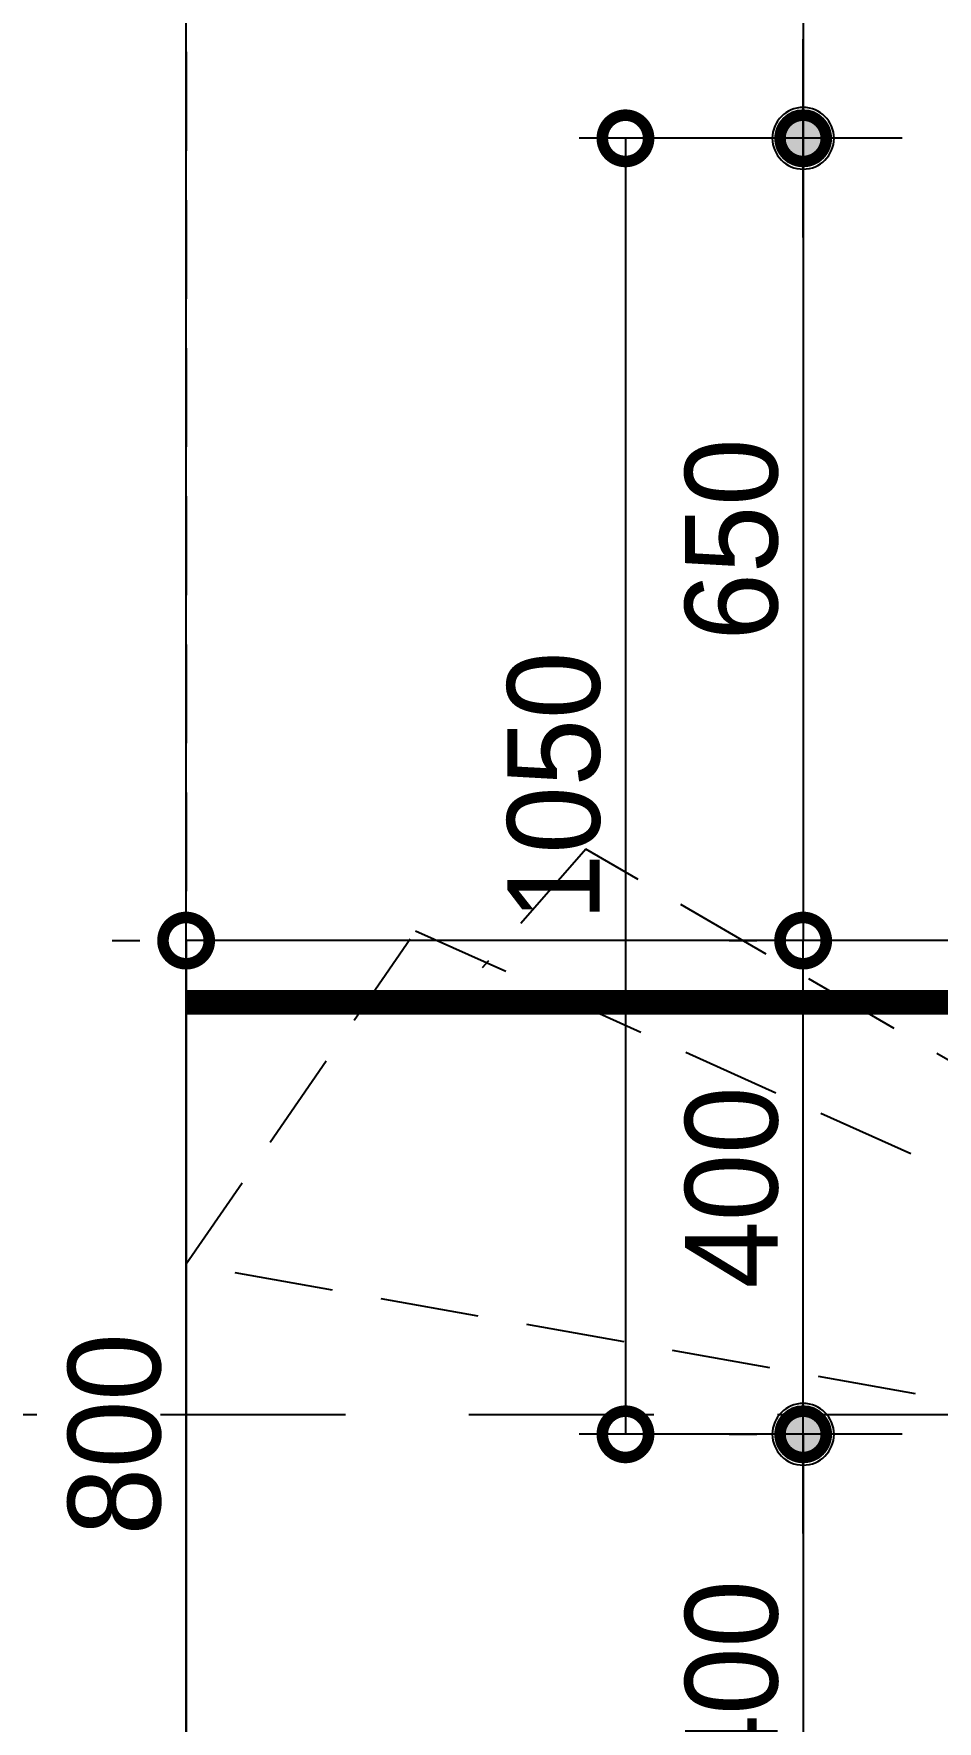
# Model space of a CAD drawing. Header units: inches. Extents: x -63256 to 33689, y -34490 to 100230.
# Drawn here: x 6916 to 7648, y -21565 to -20198 of the extents above; entities that cross this region are included whole.
import ezdxf

# ---------------------------------------------------------------- set-up
doc = ezdxf.new("R2010")
doc.units = ezdxf.units.IN
doc.header["$LTSCALE"] = 100
doc.header["$MEASUREMENT"] = 0
doc.linetypes.add('DH-HID2', pattern=[1.2, 0.8, -0.4])
doc.linetypes.add('HID', pattern=[2.5, 1.5, -1])
for name, color, linetype in [('06-LIGHT', 4, 'Continuous'), ('07-DIM WAL', 5, 'Continuous'), ('3.기호.계단선', 30, 'Continuous'), ('FU-FURM', 251, 'DH-HID2'), ('RC-LIGHT', 7, 'Continuous'), ('도면층2', 2, 'Continuous')]:
    doc.layers.add(name, color=color, linetype=linetype)
doc.styles.add('스타일1', font='')
doc.styles.get('스타일1').set_extended_font_data('HYwulM')
doc.dimstyles.new('30', dxfattribs={"dimscale": 30, "dimtxt": 2.5, "dimasz": 2.5, "dimexe": 1.25, "dimexo": 2, "dimtad": 1, "dimdec": 0, "dimtxsty": '스타일1', "dimblk": 'DOTSMALL', "dimcen": 2.5, "dimclrd": 1, "dimclre": 1, "dimclrt": 2, "dimadec": 0, "dimazin": 0, "dimtfac": 1, "dimtix": 1, "dimtmove": 0, "dimatfit": 3, "dimldrblk": 'DOTSMALL', "dimfxl": 1.25, "dimarcsym": 0})

# ---------------------------------------------------------------- blocks, each defined once
blk = doc.blocks.new('1')
at = {"linetype": 'Continuous'}
h = blk.add_hatch(color=4, dxfattribs=at)
h.dxf.hatch_style = 1
edge = h.paths.add_edge_path()
edge.add_arc((11539653.5, -14273503.8), 37.5, 0, 360)
at = {"color": 1, "linetype": 'Continuous'}
for p, q in [((11539653.5, -14273637.1), (11539653.5, -14273370.5)), ((11539520.2, -14273503.8), (11539786.8, -14273503.8))]:
    blk.add_line(p, q, dxfattribs=at)
at = {"color": 4, "linetype": 'Continuous'}
for radius in [41.5, 37.5]:
    blk.add_circle((11539653.5, -14273503.8), radius, dxfattribs=at)
blk = doc.blocks.new('_DOTSMALL')
at = {"color": 0, "linetype": 'ByBlock', "const_width": 0.5}
blk.add_lwpolyline([(-0.0625, 0, 1), (0.0625, 0, 1)], format="xyb", close=True, dxfattribs=at)
blk = doc.blocks.new('*D313')
at = {"layer": '07-DIM WAL', "color": 1, "lineweight": -2, "transparency": 16777216}
for p, q in [((7479.7, -19282.5), (7502.2, -19282.5)), ((7539.7, -19282.5), (7539.7, -20282.5)), ((7599.7, -20282.5), (7577.2, -20282.5))]:
    blk.add_line(p, q, dxfattribs=at)
at = {"layer": 'Defpoints', "color": 0, "transparency": 16777216}
for p in [(7539.7, -19282.5), (7539.7, -20282.5), (7539.7, -20282.5)]:
    blk.add_point(p, dxfattribs=at)
at = {"layer": '07-DIM WAL', "color": 1, "lineweight": -2, "transparency": 16777216, "xscale": 75, "yscale": 75, "zscale": 75}
for p, rotation in [((7539.7, -19282.5), 90), ((7539.7, -20282.5), 270)]:
    blk.add_blockref('_DOTSMALL', p, dxfattribs=dict(at, rotation=rotation))
at = {"layer": '07-DIM WAL', "color": 2, "transparency": 16777216, "insert": (7482, -19782.5), "char_height": 75, "attachment_point": 5, "rotation": 90, "style": '스타일1'}
blk.add_mtext('1000', dxfattribs=at)
blk = doc.blocks.new('*D314')
at = {"layer": '07-DIM WAL', "color": 1, "lineweight": -2, "transparency": 16777216}
for p, q in [((7539.7, -20282.5), (7539.7, -20932.5)), ((7599.7, -20282.5), (7577.2, -20282.5)), ((7599.7, -20932.5), (7577.2, -20932.5))]:
    blk.add_line(p, q, dxfattribs=at)
at = {"layer": 'Defpoints', "color": 0, "transparency": 16777216}
for p in [(7539.7, -20282.5), (7539.7, -20932.5), (7539.7, -20932.5)]:
    blk.add_point(p, dxfattribs=at)
at = {"layer": '07-DIM WAL', "color": 1, "lineweight": -2, "transparency": 16777216, "xscale": 75, "yscale": 75, "zscale": 75}
for p, rotation in [((7539.7, -20282.5), 90), ((7539.7, -20932.5), 270)]:
    blk.add_blockref('_DOTSMALL', p, dxfattribs=dict(at, rotation=rotation))
at = {"layer": '07-DIM WAL', "color": 2, "transparency": 16777216, "insert": (7481.9, -20607.5), "char_height": 75, "attachment_point": 5, "rotation": 90, "style": '스타일1'}
blk.add_mtext('650', dxfattribs=at)
blk = doc.blocks.new('*D369')
at = {"layer": '07-DIM WAL', "color": 1, "lineweight": -2, "transparency": 16777216}
for p, q in [((6979.7, -20932.5), (7002.2, -20932.5)), ((7039.7, -20932.5), (7039.7, -21732.5)), ((6979.7, -21732.5), (7002.2, -21732.5))]:
    blk.add_line(p, q, dxfattribs=at)
at = {"layer": 'Defpoints', "color": 0, "transparency": 16777216}
for p in [(7039.7, -20932.5), (7039.7, -21732.5), (7039.7, -21732.5)]:
    blk.add_point(p, dxfattribs=at)
at = {"layer": '07-DIM WAL', "color": 1, "lineweight": -2, "transparency": 16777216, "xscale": 75, "yscale": 75, "zscale": 75}
for p, rotation in [((7039.7, -20932.5), 90), ((7039.7, -21732.5), 270)]:
    blk.add_blockref('_DOTSMALL', p, dxfattribs=dict(at, rotation=rotation))
at = {"layer": '07-DIM WAL', "color": 2, "transparency": 16777216, "insert": (6981.9, -21332.5), "char_height": 75, "attachment_point": 5, "rotation": 90, "style": '스타일1'}
blk.add_mtext('800', dxfattribs=at)
blk = doc.blocks.new('*D315')
at = {"layer": '07-DIM WAL', "color": 1, "lineweight": -2, "transparency": 16777216}
for p, q in [((6979.7, -17532.5), (7002.2, -17532.5)), ((7039.7, -21732.5), (7039.7, -17532.5)), ((7099.7, -21732.5), (7077.2, -21732.5))]:
    blk.add_line(p, q, dxfattribs=at)
at = {"layer": 'Defpoints', "color": 0, "transparency": 16777216}
for p in [(7039.7, -17532.5), (7039.7, -17532.5), (7039.7, -21732.5)]:
    blk.add_point(p, dxfattribs=at)
at = {"layer": '07-DIM WAL', "color": 1, "lineweight": -2, "transparency": 16777216, "xscale": 75, "yscale": 75, "zscale": 75}
for p, rotation in [((7039.7, -17532.5), 90), ((7039.7, -21732.5), 270)]:
    blk.add_blockref('_DOTSMALL', p, dxfattribs=dict(at, rotation=rotation))
at = {"layer": '07-DIM WAL', "color": 2, "transparency": 16777216, "insert": (6982, -19632.5), "char_height": 75, "attachment_point": 5, "rotation": 90, "style": '스타일1'}
blk.add_mtext('4200', dxfattribs=at)
blk = doc.blocks.new('*D364')
at = {"layer": '07-DIM WAL', "color": 1, "lineweight": -2, "transparency": 16777216}
for p, q in [((7479.7, -20932.5), (7502.2, -20932.5)), ((7539.7, -21332.5), (7539.7, -20932.5)), ((7479.7, -21332.5), (7502.2, -21332.5))]:
    blk.add_line(p, q, dxfattribs=at)
at = {"layer": 'Defpoints', "color": 0, "transparency": 16777216}
for p in [(7539.7, -20932.5), (7539.7, -20932.5), (7539.7, -21332.5)]:
    blk.add_point(p, dxfattribs=at)
at = {"layer": '07-DIM WAL', "color": 1, "lineweight": -2, "transparency": 16777216, "xscale": 75, "yscale": 75, "zscale": 75}
for p, rotation in [((7539.7, -20932.5), 90), ((7539.7, -21332.5), 270)]:
    blk.add_blockref('_DOTSMALL', p, dxfattribs=dict(at, rotation=rotation))
at = {"layer": '07-DIM WAL', "color": 2, "transparency": 16777216, "insert": (7482, -21132.5), "char_height": 75, "attachment_point": 5, "rotation": 90, "style": '스타일1'}
blk.add_mtext('400', dxfattribs=at)
blk = doc.blocks.new('*D305')
at = {"layer": '07-DIM WAL', "color": 1, "lineweight": -2, "transparency": 16777216}
for p, q in [((7479.7, -20282.5), (7358.2, -20282.5)), ((7395.7, -20282.5), (7395.7, -21332.5)), ((7479.7, -21332.5), (7358.2, -21332.5))]:
    blk.add_line(p, q, dxfattribs=at)
at = {"layer": 'Defpoints', "color": 0, "transparency": 16777216}
for p in [(7539.7, -20282.5), (7395.7, -21332.5), (7539.7, -21332.5)]:
    blk.add_point(p, dxfattribs=at)
at = {"layer": '07-DIM WAL', "color": 1, "lineweight": -2, "transparency": 16777216, "xscale": 75, "yscale": 75, "zscale": 75}
for p, rotation in [((7395.7, -20282.5), 90), ((7395.7, -21332.5), 270)]:
    blk.add_blockref('_DOTSMALL', p, dxfattribs=dict(at, rotation=rotation))
at = {"layer": '07-DIM WAL', "color": 2, "transparency": 16777216, "insert": (7337.9, -20807.5), "char_height": 75, "attachment_point": 5, "rotation": 90, "style": '스타일1'}
blk.add_mtext('1050', dxfattribs=at)
blk = doc.blocks.new('*D325')
at = {"layer": '07-DIM WAL', "color": 1, "lineweight": -2, "transparency": 16777216}
for p, q in [((7539.7, -21332.5), (7539.7, -21732.5)), ((7599.7, -21332.5), (7577.2, -21332.5)), ((7599.7, -21732.5), (7577.2, -21732.5))]:
    blk.add_line(p, q, dxfattribs=at)
at = {"layer": 'Defpoints', "color": 0, "transparency": 16777216}
for p in [(7539.7, -21332.5), (7539.7, -21732.5), (7539.7, -21732.5)]:
    blk.add_point(p, dxfattribs=at)
at = {"layer": '07-DIM WAL', "color": 1, "lineweight": -2, "transparency": 16777216, "xscale": 75, "yscale": 75, "zscale": 75}
for p, rotation in [((7539.7, -21332.5), 90), ((7539.7, -21732.5), 270)]:
    blk.add_blockref('_DOTSMALL', p, dxfattribs=dict(at, rotation=rotation))
at = {"layer": '07-DIM WAL', "color": 2, "transparency": 16777216, "insert": (7482, -21532.5), "char_height": 75, "attachment_point": 5, "rotation": 90, "style": '스타일1'}
blk.add_mtext('400', dxfattribs=at)
blk = doc.blocks.new('dfdadfs')
at = {"layer": '도면층2'}
blk.add_line((-18760.3, -121982.5), (-18760.3, -117532.5), dxfattribs=at)
blk = doc.blocks.new('hfgafgf')
at = {"layer": 'FU-FURM', "color": 8}
for p, q in [((7363.7, -120858.5), (7279.7, -120954.5)), ((8339.7, -121425.9), (7363.7, -120858.5)), ((7039.7, -121194.5), (7225.7, -120924.5)), ((7225.7, -120924.5), (8339.7, -121425.9)), ((8339.7, -121425.9), (7039.7, -121194.5))]:
    blk.add_line(p, q, dxfattribs=at)
blk.add_lwpolyline([(8319.7, -119832.5), (7059.7, -119832.5, 0.414214), (7039.7, -119852.5), (7039.7, -121912.5, 0.414214), (7059.7, -121932.5), (8319.7, -121932.5, 0.414214), (8339.7, -121912.5), (8339.7, -119852.5, 0.414214)], format="xyb", close=True, dxfattribs=at)
at = {"layer": '07-DIM WAL'}
blk.add_blockref('dfdadfs', (25800, 0), dxfattribs=at)

msp = doc.modelspace()

# ---------------------------------------------------------------- linework, layer by layer
at = {"layer": '06-LIGHT'}
msp.add_line((10039.7, -20932.5), (7039.7, -20932.5), dxfattribs=at)
at = {"layer": '06-LIGHT', "color": 10, "linetype": 'HID', "const_width": 20}
msp.add_lwpolyline([(10039.7, -20982.5), (7039.7, -20982.5)], dxfattribs=at)
at = {"layer": '3.기호.계단선', "linetype": 'HID'}
msp.add_lwpolyline([(7668.8, -21316.8), (4950.3, -21316.8)], dxfattribs=at)

# ---------------------------------------------------------------- block references
at = {"layer": '07-DIM WAL'}
msp.add_blockref('hfgafgf', (0, 100000), dxfattribs=at)
at = {"layer": 'RC-LIGHT', "xscale": -0.6024096385271789, "yscale": 0.6024096385271789, "zscale": 0.6024096385271789}
for p in [(6959138.2, 8578213.8), (6959138.2, 8577163.8)]:
    msp.add_blockref('1', p, dxfattribs=at)

# ---------------------------------------------------------------- dimensions: what is measured, and where the dimension line sits
at = {"layer": '07-DIM WAL'}
for base, p1, p2, picture, middle in [((7039.7, -17532.5), (7039.7, -21732.5), (7039.7, -17532.5), '*D315', (6982, -19632.5)), ((7539.7, -20282.5), (7539.7, -19282.5), (7539.7, -20282.5), '*D313', (7482, -19782.5)), ((7395.7, -21332.5), (7539.7, -20282.5), (7539.7, -21332.5), '*D305', (7337.9, -20807.5)), ((7539.7, -20932.5), (7539.7, -20282.5), (7539.7, -20932.5), '*D314', (7481.9, -20607.5)), ((7039.7, -21732.5), (7039.7, -20932.5), (7039.7, -21732.5), '*D369', (6981.9, -21332.5)), ((7539.7, -20932.5), (7539.7, -21332.5), (7539.7, -20932.5), '*D364', (7482, -21132.5)), ((7539.7, -21732.5), (7539.7, -21332.5), (7539.7, -21732.5), '*D325', (7482, -21532.5))]:
    dim = msp.add_linear_dim(base=base, p1=p1, p2=p2, angle=90, dimstyle='30', dxfattribs=at)
    dim.commit()
    dim.dimension.update_dxf_attribs({"geometry": picture, "text_midpoint": middle})

doc.saveas('drawing.dxf')
